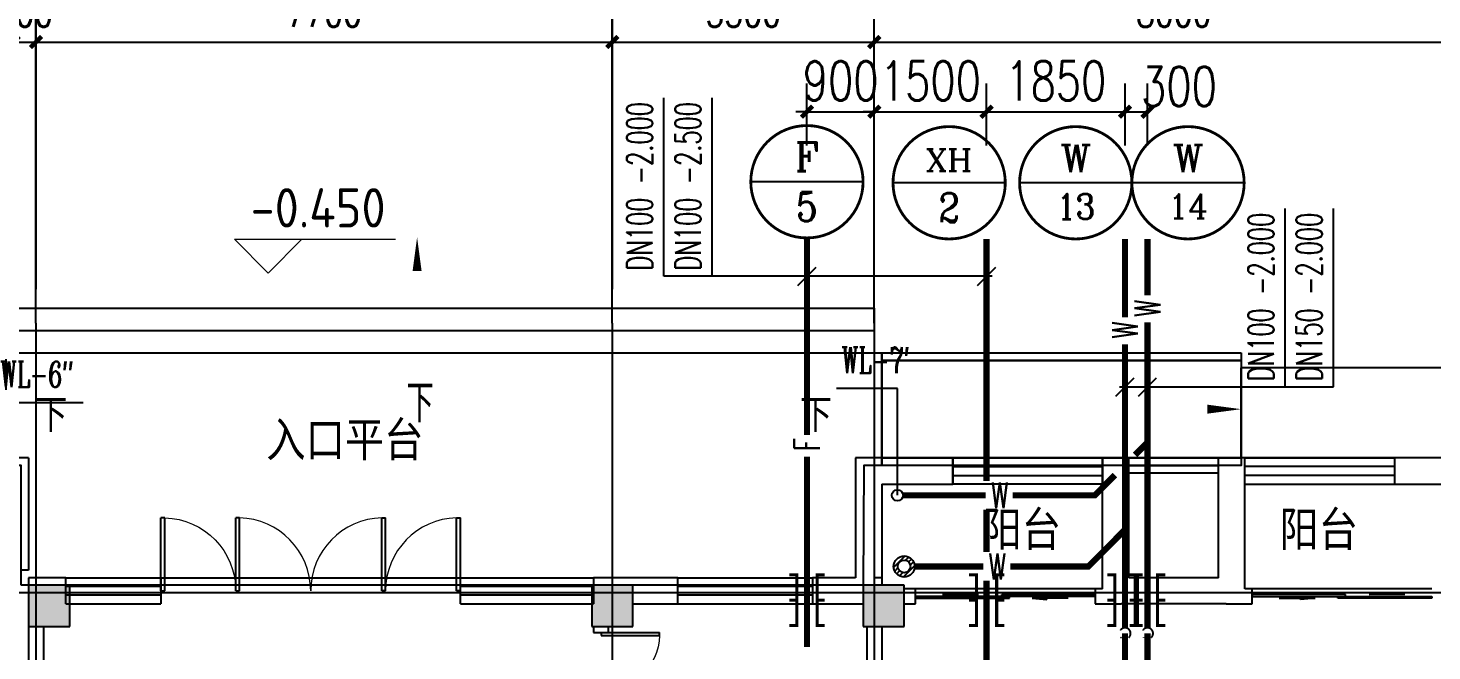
# Model space of a CAD drawing. Extents: x 0 to 2838408, y -923048 to 203859.
# Drawn here: x 2393411 to 2412167, y -192269 to -183955 of the extents above; entities that cross this region are included whole.
import ezdxf
from ezdxf.enums import TextEntityAlignment as Align

# ---------------------------------------------------------------- set-up
doc = ezdxf.new("R2010")
doc.units = 0
doc.header["$LTSCALE"] = 1000
doc.linetypes.add('DASH', pattern=[0.35, 0.25, -0.1])
doc.layers.add('A-ANNO-IDEN', color=3, linetype='Continuous', lineweight=0)
doc.layers.add('A-ANNO-IDEN-LEVL', color=3, linetype='Continuous', lineweight=0)
doc.layers.add('A-ANNO-TXT', color=7, linetype='Continuous', lineweight=0, plot=False)
for name, color, linetype in [('AXIS', 3, 'Continuous'), ('COLUMN', 9, 'Continuous'), ('DIM_SYMB', 3, 'Continuous'), ('DIM_污水', 3, 'Continuous'), ('DIM_消防', 3, 'Continuous'), ('DOTE', 8, 'Continuous'), ('E2-栏杆', 92, 'Continuous'), ('E2-楼梯、坡道', 52, 'Continuous'), ('EQUIP_地漏', 7, 'Continuous'), ('fur', 253, 'Continuous'), ('GROUND', 2, 'Continuous'), ('PIPE-废水', 31, 'Continuous'), ('PIPE-污水', 2, 'DASH'), ('PIPE-消防', 1, 'Continuous'), ('PUB_HATCH', 8, 'Continuous'), ('PUB_TEXT', 7, 'Continuous'), ('TEXT_废水', 7, 'Continuous'), ('TEXT_污水', 7, 'Continuous'), ('TWT_DIM', 3, 'Continuous'), ('VALVE_污水', 7, 'Continuous'), ('VPIPE-污水', 2, 'Continuous'), ('WALL', 9, 'Continuous'), ('WINDOW', 4, 'Continuous'), ('XREF', 8, 'Continuous')]:
    doc.layers.add(name, color=color, linetype=linetype)
doc.styles.add('-黑体_T3', font='', dxfattribs={"width": 0.8})
doc.styles.add('_TCH_DIM', font='SIMPLEX', dxfattribs={"bigfont": 'GBCBIG'})
doc.styles.add('_TCH_DIM_T3', font='SIMPLEX', dxfattribs={"width": 0.75, "bigfont": 'HZTXT'})
doc.styles.add('_TWT_CIRCLE', font='COMPLEX', dxfattribs={"width": 1.1, "height": 2.3, "bigfont": 'HZTXT'})
doc.styles.add('_TWT_PIPEDN', font='SIMPLEX', dxfattribs={"width": 0.8, "height": 2.3, "bigfont": 'HZTXT'})
doc.styles.add('_TWT_PIPETEXT', font='SIMPLEX', dxfattribs={"width": 0.8, "height": 2.3, "bigfont": 'HZTXT'})
doc.styles.add('_TWT_SERIAL', font='COMPLEX', dxfattribs={"width": 0.8, "height": 2.3, "bigfont": 'HZTXT'})
doc.styles.add('A_DIM_T3', font='SIMPLEX', dxfattribs={"width": 0.7, "bigfont": 'HZ'})
doc.styles.get("Standard").update_dxf_attribs({"font": 'geniso.shx', "bigfont": 'hztxt.shx'})
doc.styles.get('-黑体_T3').set_extended_font_data('SimHei')
doc.dimstyles.new('_TCH_ARCH&&150', dxfattribs={"dimtxt": 420, "dimasz": 150, "dimexe": 375, "dimexo": 450, "dimgap": 202.5, "dimtad": 1, "dimdec": 0, "dimzin": 0, "dimdsep": 46, "dimtxsty": 'A_DIM_T3', "dimblk": 'ARCHTICK', "dimcen": 0.09, "dimclrt": 7, "dimazin": 2, "dimtfac": 1, "dimtdec": 0, "dimtix": 1, "dimtmove": 2, "dimatfit": 3, "dimfxl": 150, "dimtolj": 1, "dimtzin": 0, "dimarcsym": 0})
doc.dimstyles.new('_TWT_ARCH&&150', dxfattribs={"dimtxt": 525, "dimasz": 150, "dimexe": 375, "dimexo": 450, "dimgap": 150, "dimtad": 1, "dimdec": 0, "dimzin": 0, "dimdsep": 46, "dimtxsty": '_TCH_DIM_T3', "dimblk": 'ARCHTICK', "dimcen": 0.09, "dimclrt": 7, "dimazin": 2, "dimtfac": 1, "dimtdec": 0, "dimtix": 1, "dimtmove": 2, "dimatfit": 3, "dimfxl": 1, "dimtolj": 1, "dimtzin": 0, "dimarcsym": 0})

# ---------------------------------------------------------------- blocks, each defined once
blk = doc.blocks.new('_ArchTick')
at = {"color": 0, "linetype": 'ByBlock', "const_width": 0.4}
blk.add_lwpolyline([(-0.5, -0.5), (0.5, 0.5)], dxfattribs=at)
blk = doc.blocks.new('*D861')
at = {"layer": 'AXIS', "color": 0, "lineweight": -2, "transparency": 16777216}
for p, q in [((2393217, -187442), (2393217, -183767)), ((2393517, -187442), (2393517, -183767)), ((2393217, -184142), (2393067, -184142)), ((2393217, -184142), (2393517, -184142)), ((2393517, -184142), (2393667, -184142))]:
    blk.add_line(p, q, dxfattribs=at)
at = {"layer": 'Defpoints', "color": 0, "transparency": 16777216}
for p in [(2393517, -184142), (2393217, -187892), (2393517, -187892)]:
    blk.add_point(p, dxfattribs=at)
at = {"layer": 'AXIS', "color": 0, "lineweight": -2, "transparency": 16777216, "xscale": 150, "yscale": 150, "zscale": 150}
blk.add_blockref('_ArchTick', (2393217, -184142), dxfattribs=at)
at = {"layer": 'AXIS', "color": 0, "lineweight": -2, "transparency": 16777216, "xscale": 150, "yscale": 150, "zscale": 150, "rotation": 180}
blk.add_blockref('_ArchTick', (2393517, -184142), dxfattribs=at)
at = {"layer": 'AXIS', "color": 7, "transparency": 16777216, "insert": (2393367, -183730), "char_height": 420, "attachment_point": 5, "style": 'A_DIM_T3'}
blk.add_mtext('\\A1;300', dxfattribs=at)
blk = doc.blocks.new('*D862')
at = {"layer": 'AXIS', "color": 0, "lineweight": -2, "transparency": 16777216}
for p, q in [((2393517, -187442), (2393517, -183767)), ((2401217, -187442), (2401217, -183767)), ((2393517, -184142), (2401217, -184142))]:
    blk.add_line(p, q, dxfattribs=at)
at = {"layer": 'Defpoints', "color": 0, "transparency": 16777216}
for p in [(2401217, -184142), (2393517, -187892), (2401217, -187892)]:
    blk.add_point(p, dxfattribs=at)
at = {"layer": 'AXIS', "color": 0, "lineweight": -2, "transparency": 16777216, "xscale": 150, "yscale": 150, "zscale": 150, "rotation": 180}
blk.add_blockref('_ArchTick', (2393517, -184142), dxfattribs=at)
at = {"layer": 'AXIS', "color": 0, "lineweight": -2, "transparency": 16777216, "xscale": 150, "yscale": 150, "zscale": 150}
blk.add_blockref('_ArchTick', (2401217, -184142), dxfattribs=at)
at = {"layer": 'AXIS', "color": 7, "transparency": 16777216, "insert": (2397367, -183730), "char_height": 420, "attachment_point": 5, "style": 'A_DIM_T3'}
blk.add_mtext('\\A1;7700', dxfattribs=at)
blk = doc.blocks.new('*D863')
at = {"layer": 'AXIS', "color": 0, "lineweight": -2, "transparency": 16777216}
for p, q in [((2401217, -187442), (2401217, -183767)), ((2404717, -187442), (2404717, -183767)), ((2401217, -184142), (2404717, -184142))]:
    blk.add_line(p, q, dxfattribs=at)
at = {"layer": 'Defpoints', "color": 0, "transparency": 16777216}
for p in [(2404717, -184142), (2401217, -187892), (2404717, -187892)]:
    blk.add_point(p, dxfattribs=at)
at = {"layer": 'AXIS', "color": 0, "lineweight": -2, "transparency": 16777216, "xscale": 150, "yscale": 150, "zscale": 150, "rotation": 180}
blk.add_blockref('_ArchTick', (2401217, -184142), dxfattribs=at)
at = {"layer": 'AXIS', "color": 0, "lineweight": -2, "transparency": 16777216, "xscale": 150, "yscale": 150, "zscale": 150}
blk.add_blockref('_ArchTick', (2404717, -184142), dxfattribs=at)
at = {"layer": 'AXIS', "color": 7, "transparency": 16777216, "insert": (2402967, -183730), "char_height": 420, "attachment_point": 5, "style": 'A_DIM_T3'}
blk.add_mtext('\\A1;3500', dxfattribs=at)
blk = doc.blocks.new('*D864')
at = {"layer": 'AXIS', "color": 0, "lineweight": -2, "transparency": 16777216}
for p, q in [((2404717, -187442), (2404717, -183767)), ((2412717, -187442), (2412717, -183767)), ((2404717, -184142), (2412717, -184142))]:
    blk.add_line(p, q, dxfattribs=at)
at = {"layer": 'Defpoints', "color": 0, "transparency": 16777216}
for p in [(2412717, -184142), (2404717, -187892), (2412717, -187892)]:
    blk.add_point(p, dxfattribs=at)
at = {"layer": 'AXIS', "color": 0, "lineweight": -2, "transparency": 16777216, "xscale": 150, "yscale": 150, "zscale": 150, "rotation": 180}
blk.add_blockref('_ArchTick', (2404717, -184142), dxfattribs=at)
at = {"layer": 'AXIS', "color": 0, "lineweight": -2, "transparency": 16777216, "xscale": 150, "yscale": 150, "zscale": 150}
blk.add_blockref('_ArchTick', (2412717, -184142), dxfattribs=at)
at = {"layer": 'AXIS', "color": 7, "transparency": 16777216, "insert": (2408717, -183730), "char_height": 420, "attachment_point": 5, "style": 'A_DIM_T3'}
blk.add_mtext('\\A1;8000', dxfattribs=at)
blk = doc.blocks.new('$WINLIB2D$00000001')
at = {"color": 0}
for points in [[(-0.5, 0.5), (-0.5, -0.5)], [(-0.5, 0.5), (0.5, 0.5)], [(0.5, -0.5), (0.5, 0.5)], [(0.5, 0.1667), (-0.5, 0.1667)], [(0.5, -0.1667), (-0.5, -0.1667)], [(-0.5, -0.5), (0.5, -0.5)]]:
    blk.add_lwpolyline(points, dxfattribs=at)
blk = doc.blocks.new('$DorLib2D$00000131')
at = {"color": 0, "linetype": 'Continuous'}
for p, q in [((0.15, 0.125), (0.2319, 0.1973)), ((0.2319, 0.1973), (0.2319, 0.125)), ((-0.5, 0.125), (-0.5, 0)), ((0.0192, 0.125), (-0.5, 0.125)), ((0.0192, 0), (0.0192, 0.125)), ((0.35, 0.125), (0.15, 0.125)), ((-0.5, 0), (0.0192, 0)), ((-0.024, 0), (0.5, 0)), ((-0.024, -0.125), (-0.024, 0)), ((0.5, 0), (0.5, -0.125)), ((-0.35, -0.125), (-0.15, -0.125)), ((-0.2319, -0.1973), (-0.2319, -0.125)), ((-0.15, -0.125), (-0.2319, -0.1973)), ((0.5, -0.125), (-0.024, -0.125))]:
    blk.add_line(p, q, dxfattribs=at)
blk = doc.blocks.new('$DorLib2D$00000001')
for p, q in [((0.45, 0.975), (0.5, 0.975)), ((0.45, 0), (0.45, 0.975)), ((0.5, 0), (0.5, 0.975)), ((0.5, 0), (0.45, 0))]:
    blk.add_line(p, q)
at = {"lineweight": 13}
blk.add_arc((0.475, 0), 0.975, 91.4693, 180, dxfattribs=at)
blk = doc.blocks.new('$DorLib2D$00000002')
for p, q in [((-0.5, 0), (-0.5, 0.4875)), ((-0.475, 0.4875), (-0.5, 0.4875)), ((-0.475, 0), (-0.475, 0.4875)), ((0.475, 0), (0.475, 0.4875)), ((0.475, 0.4875), (0.5, 0.4875)), ((0.5, 0), (0.5, 0.4875)), ((-0.5, 0), (-0.475, 0)), ((0.5, 0), (0.475, 0))]:
    blk.add_line(p, q)
at = {"lineweight": 13}
for centre, start, end in [((-0.4875, 0), 0, 88.53072), ((0.4875, 0), 91.46928, 180)]:
    blk.add_arc(centre, 0.4875, start, end, dxfattribs=at)
blk = doc.blocks.new('*D3376')
at = {"layer": 'Defpoints', "color": 0, "transparency": 16777216}
for p in [(2404717, -185071), (2403817, -185972), (2404717, -185972)]:
    blk.add_point(p, dxfattribs=at)
at = {"layer": 'TWT_DIM', "color": 0, "lineweight": -2, "transparency": 16777216}
for p, q in [((2403817, -185522), (2403817, -184696)), ((2404717, -185522), (2404717, -184696)), ((2403817, -185071), (2403667, -185071)), ((2403817, -185071), (2404717, -185071)), ((2404717, -185071), (2404867, -185071))]:
    blk.add_line(p, q, dxfattribs=at)
at = {"layer": 'TWT_DIM', "color": 0, "lineweight": -2, "transparency": 16777216, "xscale": 150, "yscale": 150, "zscale": 150}
blk.add_blockref('_ArchTick', (2403817, -185071), dxfattribs=at)
at = {"layer": 'TWT_DIM', "color": 0, "lineweight": -2, "transparency": 16777216, "xscale": 150, "yscale": 150, "zscale": 150, "rotation": 180}
blk.add_blockref('_ArchTick', (2404717, -185071), dxfattribs=at)
at = {"layer": 'TWT_DIM', "color": 7, "transparency": 16777216, "insert": (2404267, -184659), "char_height": 525, "attachment_point": 5, "style": '_TCH_DIM_T3'}
blk.add_mtext('\\A1;900', dxfattribs=at)
blk = doc.blocks.new('*D3377')
at = {"layer": 'Defpoints', "color": 0, "transparency": 16777216}
for p in [(2406217, -185071), (2404717, -185972), (2406217, -185972)]:
    blk.add_point(p, dxfattribs=at)
at = {"layer": 'TWT_DIM', "color": 0, "lineweight": -2, "transparency": 16777216}
for p, q in [((2404717, -185522), (2404717, -184696)), ((2406217, -185522), (2406217, -184696)), ((2404717, -185071), (2404567, -185071)), ((2404717, -185071), (2406217, -185071)), ((2406217, -185071), (2406367, -185071))]:
    blk.add_line(p, q, dxfattribs=at)
at = {"layer": 'TWT_DIM', "color": 0, "lineweight": -2, "transparency": 16777216, "xscale": 150, "yscale": 150, "zscale": 150}
blk.add_blockref('_ArchTick', (2404717, -185071), dxfattribs=at)
at = {"layer": 'TWT_DIM', "color": 0, "lineweight": -2, "transparency": 16777216, "xscale": 150, "yscale": 150, "zscale": 150, "rotation": 180}
blk.add_blockref('_ArchTick', (2406217, -185071), dxfattribs=at)
at = {"layer": 'TWT_DIM', "color": 7, "transparency": 16777216, "insert": (2405467, -184659), "char_height": 525, "attachment_point": 5, "style": '_TCH_DIM_T3'}
blk.add_mtext('\\A1;1500', dxfattribs=at)
blk = doc.blocks.new('*D3378')
at = {"layer": 'Defpoints', "color": 0, "transparency": 16777216}
for p in [(2408067, -185071), (2406217, -185972), (2408067, -185972)]:
    blk.add_point(p, dxfattribs=at)
at = {"layer": 'TWT_DIM', "color": 0, "lineweight": -2, "transparency": 16777216}
for p, q in [((2406217, -185522), (2406217, -184696)), ((2408067, -185522), (2408067, -184696)), ((2406217, -185071), (2408067, -185071))]:
    blk.add_line(p, q, dxfattribs=at)
at = {"layer": 'TWT_DIM', "color": 0, "lineweight": -2, "transparency": 16777216, "xscale": 150, "yscale": 150, "zscale": 150, "rotation": 180}
blk.add_blockref('_ArchTick', (2406217, -185071), dxfattribs=at)
at = {"layer": 'TWT_DIM', "color": 0, "lineweight": -2, "transparency": 16777216, "xscale": 150, "yscale": 150, "zscale": 150}
blk.add_blockref('_ArchTick', (2408067, -185071), dxfattribs=at)
at = {"layer": 'TWT_DIM', "color": 7, "transparency": 16777216, "insert": (2407142, -184659), "char_height": 525, "attachment_point": 5, "style": '_TCH_DIM_T3'}
blk.add_mtext('\\A1;1850', dxfattribs=at)
blk = doc.blocks.new('*D3379')
at = {"layer": 'Defpoints', "color": 0, "transparency": 16777216}
for p in [(2408367, -185071), (2408067, -185972), (2408367, -185972)]:
    blk.add_point(p, dxfattribs=at)
at = {"layer": 'TWT_DIM', "color": 0, "lineweight": -2, "transparency": 16777216}
for p, q in [((2408067, -185522), (2408067, -184696)), ((2408367, -185522), (2408367, -184696)), ((2408067, -185071), (2408367, -185071))]:
    blk.add_line(p, q, dxfattribs=at)
at = {"layer": 'TWT_DIM', "color": 0, "lineweight": -2, "transparency": 16777216, "xscale": 150, "yscale": 150, "zscale": 150, "rotation": 180}
blk.add_blockref('_ArchTick', (2408067, -185071), dxfattribs=at)
at = {"layer": 'TWT_DIM', "color": 0, "lineweight": -2, "transparency": 16777216, "xscale": 150, "yscale": 150, "zscale": 150}
blk.add_blockref('_ArchTick', (2408367, -185071), dxfattribs=at)
at = {"layer": 'TWT_DIM', "color": 7, "transparency": 16777216, "insert": (2408787, -184734), "char_height": 525, "attachment_point": 5, "style": '_TCH_DIM_T3'}
blk.add_mtext('\\A1;300', dxfattribs=at)
blk = doc.blocks.new('$VALVE$00000547')
at = {"const_width": 30}
for points in [[(0, 100), (-250, 100), (-250, 175)], [(0, 100), (0, 175)], [(0, 100), (250, 100), (250, 175)], [(-250, -175), (-250, -100), (0, -100)], [(0, -175), (0, -100)], [(250, -175), (250, -100), (0, -100)]]:
    blk.add_lwpolyline(points, dxfattribs=at)
blk = doc.blocks.new('$TwtSys$00000543')
for p, q in [((-94, -9), (9, 94)), ((-9, -94), (94, 9)), ((12, 55), (42, 84)), ((40, 40), (66, 66)), ((55, 12), (84, 42)), ((-84, -42), (-55, -12)), ((-66, -66), (-40, -40)), ((-42, -84), (-12, -55))]:
    blk.add_line(p, q)
for radius in [94, 56.4]:
    blk.add_circle((0, 0), radius)
blk = doc.blocks.new('1F1')
at = {"layer": 'PUB_HATCH'}
for points in [[(2393966.7, -191392.2), (2393416.7, -191392.2), (2393416.7, -191942.2), (2393966.7, -191942.2)], [(2401491.7, -191392.2), (2400941.7, -191392.2), (2400941.7, -191942.2), (2401491.7, -191942.2)], [(2405116.7, -191392.2), (2404566.7, -191392.2), (2404566.7, -191942.2), (2405116.7, -191942.2)]]:
    blk.add_hatch(color=256, dxfattribs=at).paths.add_polyline_path(points)
at = {"layer": 'A-ANNO-IDEN'}
blk.add_lwpolyline([(2404351.5, -189042.2, 0, 0, 0), (2409616.7, -189042.2, 0, 120, 0), (2409166.7, -189042.2, 0, 0, 0)], format="xyseb", dxfattribs=at)
at = {"layer": 'A-ANNO-IDEN-LEVL'}
for p, q in [((2396618.7, -187224.4), (2396168.7, -186774.4)), ((2396168.7, -186774.4), (2398319.6, -186774.4)), ((2396618.7, -187224.4), (2397068.7, -186774.4))]:
    blk.add_line(p, q, dxfattribs=at)
at = {"layer": 'AXIS'}
for p, q in [((2393516.7, -187892.2), (2393516.7, -181892.2)), ((2401216.7, -187892.2), (2401216.7, -181892.2)), ((2404716.7, -187892.2), (2404716.7, -181892.2))]:
    blk.add_line(p, q, dxfattribs=at)
at = {"layer": 'COLUMN'}
for p, q in [((2393966.7, -191392.2), (2393416.7, -191392.2)), ((2393416.7, -191392.2), (2393416.7, -191942.2)), ((2393966.7, -191942.2), (2393966.7, -191392.2)), ((2401491.7, -191392.2), (2400941.7, -191392.2)), ((2400941.7, -191392.2), (2400941.7, -191942.2)), ((2401491.7, -191942.2), (2401491.7, -191392.2)), ((2405116.7, -191392.2), (2404566.7, -191392.2)), ((2404566.7, -191392.2), (2404566.7, -191942.2)), ((2405116.7, -191942.2), (2405116.7, -191392.2)), ((2393416.7, -191942.2), (2393966.7, -191942.2)), ((2400941.7, -191942.2), (2401491.7, -191942.2)), ((2404566.7, -191942.2), (2405116.7, -191942.2))]:
    blk.add_line(p, q, dxfattribs=at)
at = {"layer": 'DIM_SYMB'}
blk.add_lwpolyline([(2398608.4, -188534.7, 0, 0, 0), (2398608.4, -186746.4, 0, 120, 0), (2398608.4, -187196.4, 0, 0, 0)], format="xyseb", dxfattribs=at)
at = {"layer": 'DOTE'}
for p, q in [((2393516.7, -187892.2), (2393516.7, -271092.2)), ((2401216.7, -187892.2), (2401216.7, -271092.2)), ((2404716.7, -187892.2), (2404716.7, -271092.2)), ((2453916.7, -191492.2), (2343216.7, -191492.2))]:
    blk.add_line(p, q, dxfattribs=at)
at = {"layer": 'E2-栏杆'}
for points in [[(2408116.7, -189792.2), (2409316.7, -189792.2)], [(2408116.7, -189892.2), (2409316.7, -189892.2)]]:
    blk.add_lwpolyline(points, dxfattribs=at)
at = {"layer": 'E2-楼梯、坡道'}
for points in [[(2393116.7, -187992.2), (2393116.7, -187692.2), (2404716.7, -187692.2), (2404716.7, -188292.2)], [(2393116.7, -188292.2), (2393116.7, -187992.2), (2404716.7, -187992.2), (2404716.7, -188292.2)]]:
    blk.add_lwpolyline(points, dxfattribs=at)
for points in [[(2393316.7, -191392.2), (2393316.7, -189792.2), (2393116.7, -189792.2), (2393116.7, -188292.2), (2404816.7, -188292.2), (2404816.7, -189792.2), (2404576.7, -189792.2), (2404566.7, -191392.2)], [(2409616.7, -188292.2), (2409616.7, -188392.2), (2404816.7, -188392.2), (2404816.7, -188292.2)], [(2404816.7, -188392.2), (2409616.7, -188392.2), (2409616.7, -189692.2), (2404816.7, -189692.2)], [(2409616.7, -189692.2), (2409616.7, -189792.2), (2404816.7, -189792.2), (2404816.7, -189692.2)]]:
    blk.add_lwpolyline(points, close=True, dxfattribs=at)
at = {"layer": 'fur'}
blk.add_line((2393416.7, -191892.2), (2393416.7, -201392.2), dxfattribs=at)
at = {"layer": 'GROUND'}
for p in [(2436359.3, -188492.2), (2409616.7, -189692.2)]:
    blk.add_line(p, (2409616.7, -188492.2), dxfattribs=at)
blk.add_lwpolyline([(2436359.3, -189692.2), (2409616.7, -189692.2)], dxfattribs=at)
at = {"layer": 'WALL'}
for p, q in [((2393416.7, -189692.2), (2392166.7, -189692.2)), ((2393416.7, -189692.2), (2393416.7, -191192.2)), ((2405766.7, -189692.2), (2404466.7, -189692.2)), ((2404466.7, -189692.2), (2404466.7, -191292.2)), ((2405766.7, -190042.2), (2405766.7, -189692.2)), ((2408116.7, -189692.2), (2407766.7, -189692.2)), ((2407766.7, -189692.2), (2407766.7, -190042.2)), ((2408116.7, -191292.2), (2408116.7, -189692.2)), ((2409316.7, -191292.2), (2409316.7, -189692.2)), ((2409666.7, -189692.2), (2409316.7, -189692.2)), ((2409666.7, -190042.2), (2409666.7, -189692.2)), ((2412716.7, -189692.2), (2411666.7, -189692.2)), ((2411666.7, -189692.2), (2411666.7, -190042.2)), ((2404816.7, -190042.2), (2405766.7, -190042.2)), ((2404816.7, -190042.2), (2404816.7, -191392.2)), ((2407766.7, -191442.2), (2407766.7, -190042.2)), ((2409666.7, -191442.2), (2409666.7, -190042.2)), ((2411666.7, -190042.2), (2412616.7, -190042.2)), ((2393416.7, -191192.2), (2393316.7, -191192.2)), ((2393416.7, -191292.2), (2393416.7, -191392.2)), ((2393916.7, -191292.2), (2393416.7, -191292.2)), ((2393916.7, -191392.2), (2393916.7, -191292.2)), ((2401066.7, -191292.2), (2400966.7, -191292.2)), ((2400966.7, -191292.2), (2400966.7, -191392.2)), ((2402091.7, -191292.2), (2401066.7, -191292.2)), ((2402091.7, -191642.2), (2402091.7, -191292.2)), ((2404466.7, -191292.2), (2403891.7, -191292.2)), ((2403891.7, -191292.2), (2403891.7, -191642.2)), ((2404816.7, -191292.2), (2404716.7, -191292.2)), ((2404716.7, -191292.2), (2404716.7, -191392.2)), ((2409316.7, -191292.2), (2408116.7, -191292.2)), ((2404666.7, -191492.2), (2404666.7, -191492.2)), ((2404691.7, -191492.2), (2404691.7, -191492.2)), ((2404716.7, -191492.2), (2404716.7, -191492.2)), ((2405266.7, -191442.2), (2405116.7, -191442.2)), ((2405266.7, -191642.2), (2405266.7, -191442.2)), ((2407766.7, -191442.2), (2407666.7, -191442.2)), ((2407666.7, -191442.2), (2407666.7, -191642.2)), ((2409766.7, -191442.2), (2409666.7, -191442.2)), ((2409766.7, -191642.2), (2409766.7, -191442.2)), ((2401491.7, -191642.2), (2402091.7, -191642.2)), ((2403891.7, -191642.2), (2404566.7, -191642.2)), ((2405116.7, -191642.2), (2405266.7, -191642.2)), ((2407666.7, -191642.2), (2408016.7, -191642.2)), ((2409416.7, -191642.2), (2408016.7, -191642.2)), ((2409416.7, -191642.2), (2409766.7, -191642.2)), ((2393416.7, -191942.2), (2393416.7, -194192.2)), ((2393616.7, -191942.2), (2393616.7, -194192.2)), ((2400966.7, -191942.2), (2400966.7, -192022.2)), ((2400966.7, -192022.2), (2401166.7, -192022.2)), ((2401166.7, -192022.2), (2401166.7, -191942.2)), ((2404616.7, -191942.2), (2404616.7, -194192.2)), ((2404816.7, -191942.2), (2404816.7, -194192.2))]:
    blk.add_line(p, q, dxfattribs=at)
at = {"layer": 'WINDOW'}
for p, q in [((2395186.7, -191292.2), (2396186.7, -191292.2)), ((2396186.7, -191292.2), (2398186.7, -191292.2)), ((2398186.7, -191292.2), (2399186.7, -191292.2)), ((2407666.7, -191442.2), (2405266.7, -191442.2)), ((2412166.7, -191442.2), (2409766.7, -191442.2))]:
    blk.add_line(p, q, dxfattribs=at)
for name, p, xscale, yscale, zscale, rotation in [('$WINLIB2D$00000001', (2406766.7, -189867.2), 2000, 350, 2000, 180), ('$WINLIB2D$00000001', (2410666.7, -189867.2), -2000, 350, -2000, 180), ('$DorLib2D$00000131', (2406466.7, -191542.2), 2400, -200, 2400, 180), ('$DorLib2D$00000131', (2410966.7, -191542.2), -2400, -200, -2400, 180), ('$DorLib2D$00000001', (2401066.7, -192422.2), -800, 800, -800, 270)]:
    blk.add_blockref(name, p, dxfattribs=dict(at, xscale=xscale, yscale=yscale, zscale=zscale, rotation=rotation))
for name, p, xscale, yscale, zscale in [('$DorLib2D$00000001', (2395686.7, -191467.2), -1000, 1000, -1000), ('$DorLib2D$00000002', (2397186.7, -191467.2), 2000, 2000, 2000), ('$DorLib2D$00000001', (2398686.7, -191467.2), 1000, 1000, 1000), ('$WINLIB2D$00000001', (2394551.7, -191467.2), 1270.000000000466, -350, 1270.000000000466), ('$WINLIB2D$00000001', (2400076.7, -191467.2), 1779.999999999534, -350, 1779.999999999534), ('$WINLIB2D$00000001', (2402991.7, -191467.2), 1800, -350, 1800)]:
    blk.add_blockref(name, p, dxfattribs=dict(at, xscale=xscale, yscale=yscale, zscale=zscale))
at = {"layer": 'A-ANNO-TXT', "color": 7}
blk.add_text('-0.450', height=525, dxfattribs=at).set_placement((2396384.2, -186616.9))
at = {"layer": 'A-ANNO-TXT', "color": 7, "style": '-黑体_T3', "width": 0.8}
for p in [(2393507.8, -189304.7), (2403723.8, -189304.7)]:
    blk.add_text('下', height=394.3, dxfattribs=at).set_placement(p)
at = {"layer": 'PUB_TEXT', "color": 7, "style": '_TCH_DIM'}
blk.add_text('下', height=506.4, dxfattribs=at).set_placement((2398466, -189217.2))
at = {"layer": 'PUB_TEXT'}
for s, p in [('入口平台', (2396593.5, -189727.3)), ('阳台', (2406162.1, -190924.1)), ('阳台', (2410129.2, -190924.1))]:
    blk.add_text(s, height=525, dxfattribs=at).set_placement(p)
at = {"layer": 'AXIS'}
for p1, p2, picture, middle in [((2393216.7, -187892.2), (2393516.7, -187892.2), '*D861', (2393366.7, -183729.7)), ((2393516.7, -187892.2), (2401216.7, -187892.2), '*D862', (2397366.7, -183729.7)), ((2401216.7, -187892.2), (2404716.7, -187892.2), '*D863', (2402966.7, -183729.7)), ((2404716.7, -187892.2), (2412716.7, -187892.2), '*D864', (2408716.7, -183729.7))]:
    dim = blk.add_aligned_dim(p1=p1, p2=p2, distance=3750, dimstyle='_TCH_ARCH&&150', dxfattribs=at)
    dim.commit()
    dim.dimension.update_dxf_attribs({"geometry": picture, "text_midpoint": middle})

msp = doc.modelspace()

# ---------------------------------------------------------------- hatches: boundary and pattern name
at = {"layer": 'PIPE-污水', "linetype": 'ByBlock'}
msp.add_hatch(color=256, dxfattribs=at).paths.add_polyline_path([(2407661.7, -190192.2), (2407690.9, -190221.4), (2407678.8, -190233.4)])
at = {"layer": 'PIPE-污水'}
for points in [[(2407661.7, -190192.2), (2407661.7, -190233.4), (2407678.8, -190233.4)], [(2407575.2, -191142.2), (2407575.2, -191183.4), (2407592.3, -191183.4)], [(2407575.2, -191142.2), (2407604.3, -191171.4), (2407592.3, -191183.4)]]:
    msp.add_hatch(color=256, dxfattribs=at).paths.add_polyline_path(points)

# ---------------------------------------------------------------- linework, layer by layer
at = {"layer": 'DIM_污水', "linetype": 'ByBlock'}
for p, q in [((2410205.1, -188745.4), (2410205.1, -186361.7)), ((2410850.1, -188745.4), (2410850.1, -186361.7)), ((2407944.8, -188867.4), (2408188.7, -188623.4)), ((2408244.8, -188867.4), (2408488.7, -188623.4)), ((2405025.2, -188764.1), (2404210.3, -188764.1)), ((2405025.2, -190192.2), (2405025.2, -188764.1)), ((2407991.7, -188745.4), (2410205.1, -188745.4)), ((2410205.1, -188745.4), (2410850.1, -188745.4)), ((2392916.7, -188954), (2394146.3, -188954))]:
    msp.add_line(p, q, dxfattribs=at)
at = {"layer": 'DIM_消防'}
for p, q in [((2401904.1, -187267.5), (2401904.1, -184883.7)), ((2402549.1, -187267.5), (2402549.1, -184883.7)), ((2404566.7, -186006.2), (2403066.7, -186006.2)), ((2406466.7, -186020.1), (2404966.7, -186020.1)), ((2408158.1, -186020.1), (2406658.1, -186020.1)), ((2409658.1, -186020.1), (2408158.1, -186020.1)), ((2403694.8, -187389.4), (2403938.7, -187145.5)), ((2406094.8, -187389.4), (2406338.7, -187145.5)), ((2402549.1, -187267.5), (2401904.1, -187267.5)), ((2406291.7, -187267.5), (2402549.1, -187267.5))]:
    msp.add_line(p, q, dxfattribs=at)
at = {"layer": 'DIM_消防', "const_width": 37.5}
for points in [[(2404566.7, -186006.2, 1), (2403066.7, -186006.2, 1)], [(2406466.7, -186020.1, 1), (2404966.7, -186020.1, 1)], [(2408158.1, -186020.1, 1), (2406658.1, -186020.1, 1)], [(2409658.1, -186020.1, 1), (2408158.1, -186020.1, 1)]]:
    msp.add_lwpolyline(points, format="xyb", close=True, dxfattribs=at)
at = {"layer": 'PIPE-废水', "linetype": 'ByBlock', "ltscale": 1.5, "const_width": 82.5}
for points in [[(2403816.7, -189388.3), (2403816.7, -186756.2)], [(2403816.7, -192219.1), (2403816.7, -189675)]]:
    msp.add_lwpolyline(points, dxfattribs=at)
at = {"layer": 'PIPE-污水', "ltscale": 1.5, "const_width": 82.5}
for points in [[(2408066.7, -187814.6), (2408066.7, -186770.1)], [(2408366.7, -187523.5), (2408366.7, -186770.1)], [(2408366.7, -191961.3), (2408366.7, -187883.8)], [(2408066.7, -190650.6), (2408066.7, -188174.9)], [(2406205, -190192.2), (2405100.2, -190192.2)], [(2407661.7, -190192.2), (2406565.3, -190192.2)], [(2407575.2, -191142.2), (2408066.7, -190650.6)], [(2408066.7, -191961.3), (2408066.7, -190650.6)], [(2406172.5, -191142.2), (2405256.4, -191142.2)], [(2407575.2, -191142.2), (2406532.8, -191142.2)], [(2408066.7, -194440.7), (2408066.7, -192036.3)], [(2408366.7, -194231.7), (2408366.7, -192036.3)]]:
    msp.add_lwpolyline(points, dxfattribs=at)
at = {"layer": 'PIPE-污水', "linetype": 'ByBlock', "ltscale": 1.5, "const_width": 82.5}
for points in [[(2408202, -189651.9), (2408366.7, -189487.2)], [(2407661.7, -190192.2), (2407931.5, -189922.4)]]:
    msp.add_lwpolyline(points, dxfattribs=at)
at = {"layer": 'PIPE-污水'}
for centre in [(2408066.7, -192036.3), (2408366.7, -192036.3)]:
    msp.add_arc(centre, 75, 315, 225, dxfattribs=at)
at = {"layer": 'PIPE-消防', "ltscale": 1.5, "const_width": 82.5}
for points in [[(2406216.7, -190000.9), (2406216.7, -186770.1)], [(2406216.7, -190950.9), (2406216.7, -190383.4)], [(2406216.7, -193553), (2406216.7, -191333.4)]]:
    msp.add_lwpolyline(points, dxfattribs=at)
at = {"layer": 'VPIPE-污水'}
msp.add_circle((2405025.2, -190192.2), 75, dxfattribs=at)

# ---------------------------------------------------------------- block references
at = {"layer": 'EQUIP_地漏', "linetype": 'ByBlock', "xscale": 1.5, "yscale": 1.5, "zscale": 1.5}
msp.add_blockref('$TwtSys$00000543', (2405115.4, -191142.2), dxfattribs=at)
at = {"layer": 'VALVE_污水', "xscale": 1.35, "yscale": 1.35, "zscale": 1.35, "rotation": 90}
for p in [(2403816.7, -191592.2), (2406216.7, -191592.2), (2408066.7, -191592.2), (2408366.7, -191592.2)]:
    msp.add_blockref('$VALVE$00000547', p, dxfattribs=at)
at = {"layer": 'XREF'}
msp.add_blockref('1F1', (0, 0), dxfattribs=at)

# ---------------------------------------------------------------- texts
at = {"layer": 'DIM_污水', "color": 7, "linetype": 'ByBlock', "style": '_TWT_PIPEDN', "width": 0.64}
for s, p in [('-2.000', (2410055.1, -187518.2)), ('-2.000', (2410700.1, -187518.2)), ('DN100', (2410055.1, -188670.4)), ('DN150', (2410700.1, -188670.4))]:
    msp.add_text(s, height=345, rotation=90, dxfattribs=at).set_placement(p)
at = {"layer": 'DIM_污水', "color": 7, "linetype": 'ByBlock', "style": '_TWT_SERIAL', "width": 0.64}
for s, p in [("WL-7'", (2404279.3, -188560.4)), ("WL-6''", (2393036.4, -188750.3))]:
    msp.add_text(s, height=345, dxfattribs=at).set_placement(p)
at = {"layer": 'DIM_消防', "color": 7, "style": '_TWT_PIPEDN', "width": 0.64}
for s, p in [('-2.000', (2401754.1, -186040.3)), ('-2.500', (2402399.1, -186040.3)), ('DN100', (2401754.1, -187192.5)), ('DN100', (2402399.1, -187192.5))]:
    msp.add_text(s, height=345, rotation=90, dxfattribs=at).set_placement(p)
at = {"layer": 'DIM_消防', "color": 7, "style": '_TWT_CIRCLE'}
for s, height, p, p2 in [('F', 382.3, (2403656.5, -185866), (2403976.9, -185866)), ('XH', 296.24, (2405406.4, -185865.5), (2406027.1, -185865.5)), ('W', 362.4, (2407199.3, -185876.9), (2407616.9, -185876.9)), ('W', 362.4, (2408699.3, -185876.9), (2409116.9, -185876.9)), ('5', 388.1, (2403674.4, -186533.6), (2403959, -186533.6)), ('2', 388.1, (2405574.4, -186547.5), (2405859, -186547.5)), ('13', 336.64, (2407152.4, -186504.1), (2407663.8, -186504.1)), ('14', 329.14, (2408640.8, -186497.9), (2409175.3, -186497.9))]:
    msp.add_text(s, height=height, dxfattribs=at).set_placement(p, p2, align=Align.FIT)
at = {"layer": 'TEXT_废水', "linetype": 'ByBlock', "style": '_TWT_PIPETEXT', "width": 0.64}
msp.add_text('F', height=345, rotation=90, dxfattribs=at).set_placement((2403989.2, -189600))
at = {"layer": 'TEXT_污水', "style": '_TWT_PIPETEXT', "width": 0.64}
for p in [(2408539.2, -187808.8), (2408239.2, -188099.9)]:
    msp.add_text('W', height=345, rotation=90, dxfattribs=at).set_placement(p)
at = {"layer": 'TEXT_污水', "linetype": 'ByBlock', "style": '_TWT_PIPETEXT', "width": 0.64}
for p in [(2406280, -190364.7), (2406247.5, -191314.7)]:
    msp.add_text('W', height=345, dxfattribs=at).set_placement(p)

# ---------------------------------------------------------------- dimensions: what is measured, and where the dimension line sits
at = {"layer": 'TWT_DIM'}
for p1, p2, picture, middle in [((2403816.7, -185972), (2404716.7, -185972), '*D3376', (2404266.7, -184659)), ((2404716.7, -185972), (2406216.7, -185972), '*D3377', (2405466.7, -184659)), ((2406216.7, -185972), (2408066.7, -185972), '*D3378', (2407141.7, -184659))]:
    dim = msp.add_aligned_dim(p1=p1, p2=p2, distance=900.5, dimstyle='_TWT_ARCH&&150', dxfattribs=at)
    dim.commit()
    dim.dimension.update_dxf_attribs({"geometry": picture, "text_midpoint": middle})
dim = msp.add_linear_dim(base=(2408366.7, -185071.5), p1=(2408066.7, -185972), p2=(2408366.7, -185972), angle=0, dimstyle='_TWT_ARCH&&150', dxfattribs=at)
dim.commit()
dim.dimension.update_dxf_attribs({"geometry": '*D3379', "text_midpoint": (2408786.7, -184734), "dimtype": 129})

doc.saveas('drawing.dxf')
